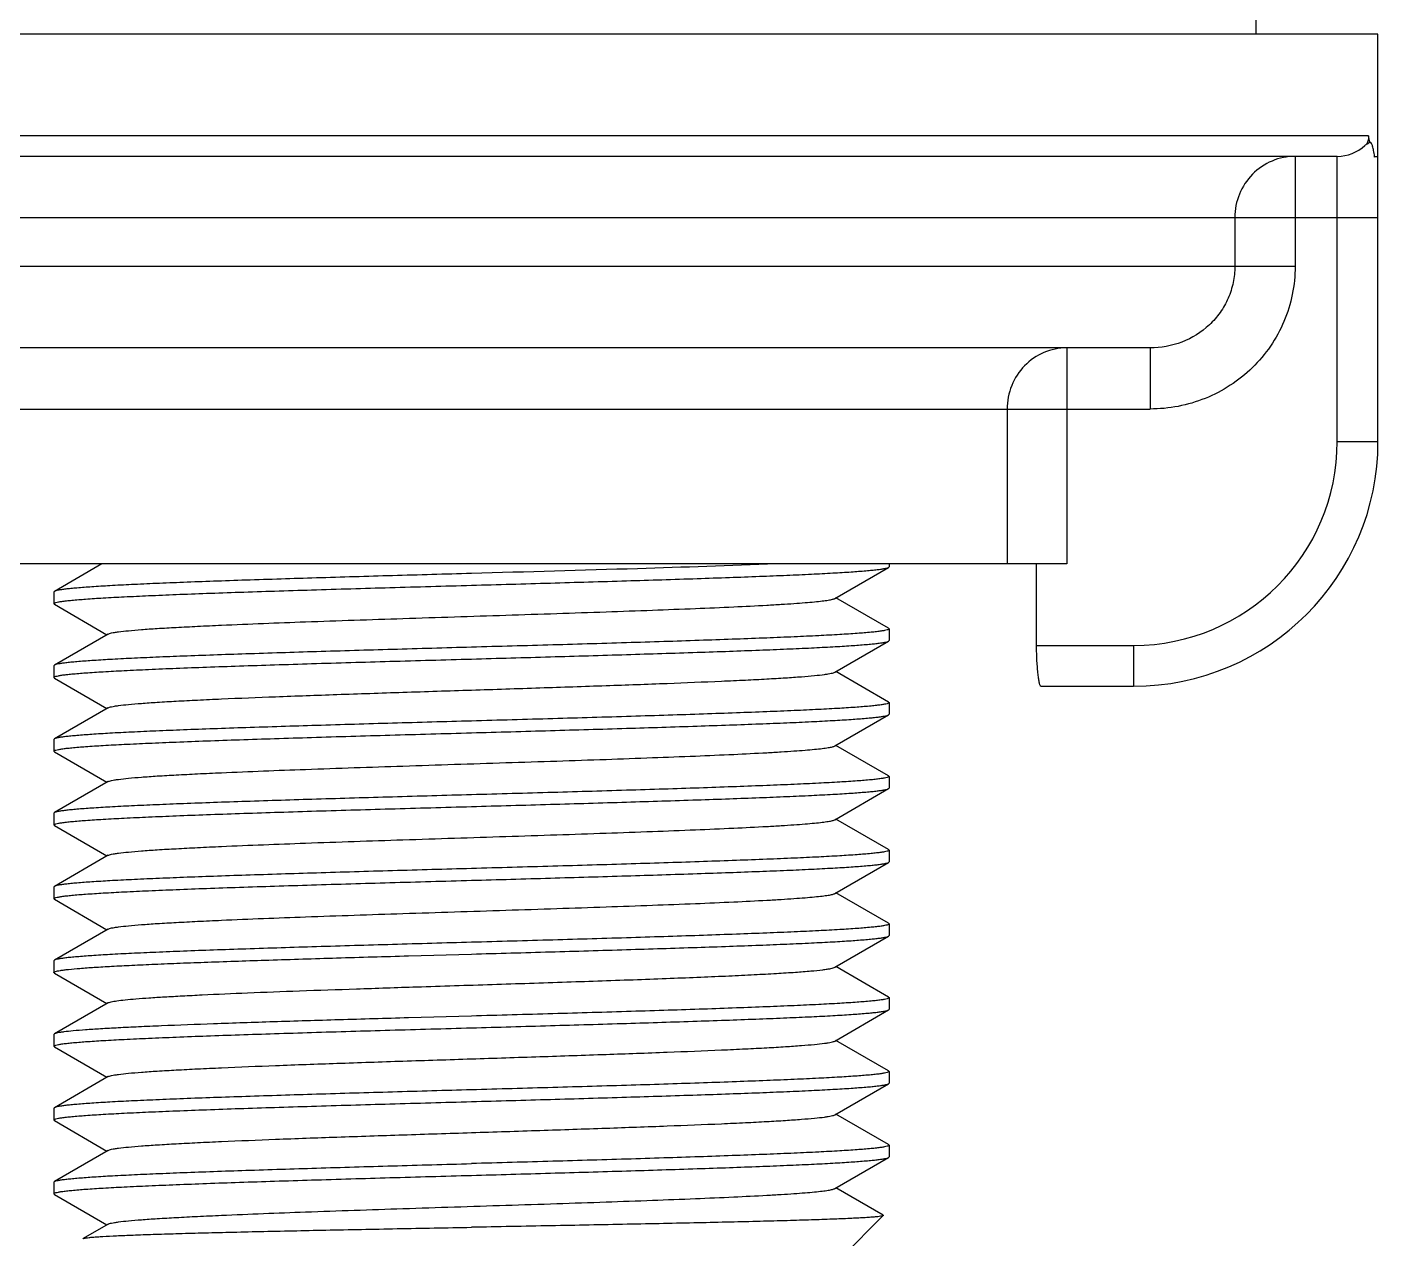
# Model space of a CAD drawing. Header units: millimetres. Extents: x 1091 to 1735, y 843 to 1297.
# Drawn here: x 1287.43 to 1320.59, y 1018.81 to 1048.55 of the extents above; entities that cross this region are included whole.
import ezdxf

# ---------------------------------------------------------------- set-up
doc = ezdxf.new("R2010")
doc.units = ezdxf.units.MM

msp = doc.modelspace()

# ---------------------------------------------------------------- linework, layer by layer
at = {"color": 7, "linetype": 'Continuous'}
for p, q in [((1317.593, 1050.375), (1317.593, 1048.375)), ((1320.593, 1048.375), (1276.093, 1048.375)), ((1320.593, 1038.375), (1320.593, 1048.375)), ((1320.593, 1045.375), (1320.593, 1048.375)), ((1319.593, 1045.375), (1277.093, 1045.375)), ((1320.511, 1045.375), (1320.593, 1045.375)), ((1320.511, 1045.352), (1320.511, 1045.375)), ((1314.999, 1040.675), (1281.686, 1040.675)), ((1312.952, 1035.375), (1283.733, 1035.375)), ((1289.271, 1035.375), (1288.105, 1034.701)), ((1307.261, 1034.527), (1308.58, 1035.29)), ((1308.58, 1035.29), (1308.593, 1035.304)), ((1308.593, 1035.375), (1308.593, 1035.304)), ((1312.213, 1033.375), (1312.213, 1035.375)), ((1288.105, 1034.701), (1288.093, 1034.687)), ((1288.093, 1034.687), (1288.093, 1034.399)), ((1308.58, 1033.796), (1307.289, 1034.543)), ((1288.105, 1034.385), (1288.093, 1034.399)), ((1288.105, 1034.385), (1289.396, 1033.638)), ((1289.424, 1033.654), (1288.105, 1032.891)), ((1308.58, 1033.796), (1308.593, 1033.782)), ((1308.593, 1033.782), (1308.593, 1033.494)), ((1307.261, 1032.717), (1308.58, 1033.48)), ((1308.58, 1033.48), (1308.593, 1033.494)), ((1288.105, 1032.891), (1288.093, 1032.877)), ((1288.093, 1032.877), (1288.093, 1032.589)), ((1288.105, 1032.575), (1288.093, 1032.589)), ((1288.105, 1032.575), (1289.396, 1031.828)), ((1308.58, 1031.986), (1307.289, 1032.733)), ((1312.314, 1032.375), (1314.593, 1032.375)), ((1308.58, 1031.986), (1308.593, 1031.972)), ((1308.593, 1031.972), (1308.593, 1031.684)), ((1289.424, 1031.844), (1288.105, 1031.081)), ((1307.261, 1030.907), (1308.58, 1031.67)), ((1308.58, 1031.67), (1308.593, 1031.684)), ((1288.105, 1031.081), (1288.093, 1031.067)), ((1288.093, 1031.067), (1288.093, 1030.779)), ((1308.58, 1030.176), (1307.289, 1030.923)), ((1288.105, 1030.765), (1288.093, 1030.779)), ((1288.105, 1030.765), (1289.396, 1030.018)), ((1289.424, 1030.034), (1288.105, 1029.271)), ((1308.58, 1030.176), (1308.593, 1030.162)), ((1308.593, 1030.162), (1308.593, 1029.874)), ((1307.261, 1029.097), (1308.58, 1029.86)), ((1308.58, 1029.86), (1308.593, 1029.874)), ((1288.105, 1029.271), (1288.093, 1029.257)), ((1288.093, 1029.257), (1288.093, 1028.969)), ((1288.105, 1028.955), (1288.093, 1028.969)), ((1288.105, 1028.955), (1289.396, 1028.208)), ((1308.58, 1028.366), (1307.289, 1029.113)), ((1308.58, 1028.366), (1308.593, 1028.352)), ((1308.593, 1028.352), (1308.593, 1028.064)), ((1289.424, 1028.224), (1288.105, 1027.461)), ((1307.261, 1027.287), (1308.58, 1028.05)), ((1308.58, 1028.05), (1308.593, 1028.064)), ((1288.105, 1027.461), (1288.093, 1027.447)), ((1288.093, 1027.447), (1288.093, 1027.159)), ((1308.58, 1026.556), (1307.289, 1027.303)), ((1288.105, 1027.145), (1288.093, 1027.159)), ((1288.105, 1027.145), (1289.396, 1026.398)), ((1289.424, 1026.414), (1288.105, 1025.651)), ((1308.58, 1026.556), (1308.593, 1026.542)), ((1308.58, 1026.24), (1308.593, 1026.254)), ((1308.593, 1026.542), (1308.593, 1026.254)), ((1307.261, 1025.477), (1308.58, 1026.24)), ((1288.105, 1025.651), (1288.093, 1025.637)), ((1288.093, 1025.637), (1288.093, 1025.349)), ((1296.798, 1025.758), (1298.343, 1025.801)), ((1288.105, 1025.335), (1288.093, 1025.349)), ((1288.105, 1025.335), (1289.396, 1024.588)), ((1308.58, 1024.746), (1307.289, 1025.493)), ((1289.424, 1024.604), (1288.105, 1023.841)), ((1308.58, 1024.746), (1308.593, 1024.732)), ((1308.593, 1024.732), (1308.593, 1024.444)), ((1298.343, 1024.28), (1296.798, 1024.236)), ((1307.261, 1023.667), (1308.58, 1024.43)), ((1308.58, 1024.43), (1308.593, 1024.444)), ((1288.105, 1023.841), (1288.093, 1023.827)), ((1288.093, 1023.827), (1288.093, 1023.539)), ((1308.58, 1022.936), (1307.289, 1023.683)), ((1288.105, 1023.525), (1288.093, 1023.539)), ((1288.105, 1023.525), (1289.396, 1022.778)), ((1308.58, 1022.936), (1308.593, 1022.922)), ((1289.424, 1022.794), (1288.105, 1022.031)), ((1307.261, 1021.857), (1308.58, 1022.62)), ((1308.58, 1022.62), (1308.593, 1022.634)), ((1308.593, 1022.922), (1308.593, 1022.634)), ((1288.105, 1022.031), (1288.093, 1022.017)), ((1288.093, 1022.017), (1288.093, 1021.729)), ((1288.105, 1021.715), (1288.093, 1021.729)), ((1288.105, 1021.715), (1289.396, 1020.968)), ((1308.58, 1021.126), (1307.289, 1021.873)), ((1289.424, 1020.984), (1288.105, 1020.221)), ((1308.58, 1021.126), (1308.593, 1021.112)), ((1308.593, 1021.112), (1308.593, 1020.824)), ((1307.261, 1020.047), (1308.58, 1020.81)), ((1308.58, 1020.81), (1308.593, 1020.824)), ((1288.093, 1020.207), (1288.105, 1020.221)), ((1288.093, 1020.207), (1288.093, 1019.919)), ((1308.448, 1019.393), (1307.289, 1020.063)), ((1288.105, 1019.905), (1288.093, 1019.919)), ((1288.105, 1019.905), (1289.396, 1019.158)), ((1308.451, 1019.384), (1307.443, 1018.375)), ((1308.448, 1019.393), (1308.451, 1019.384)), ((1289.424, 1019.174), (1288.811, 1018.82)), ((1288.808, 1018.81), (1288.811, 1018.82))]:
    msp.add_line(p, q, dxfattribs=at)
at = {"color": 9, "linetype": 'Continuous'}
for p, q in [((1320.363, 1045.875), (1276.322, 1045.875)), ((1318.559, 1045.375), (1318.559, 1042.675)), ((1319.593, 1038.375), (1319.593, 1045.375)), ((1276.093, 1043.875), (1320.593, 1043.875)), ((1317.079, 1043.875), (1317.079, 1042.676)), ((1318.559, 1042.675), (1278.126, 1042.675)), ((1312.952, 1040.675), (1312.952, 1035.375)), ((1314.999, 1040.675), (1314.999, 1039.175)), ((1281.686, 1039.175), (1314.999, 1039.175)), ((1311.491, 1039.175), (1311.491, 1035.375)), ((1319.593, 1038.375), (1320.593, 1038.375)), ((1312.213, 1033.375), (1314.593, 1033.375)), ((1314.593, 1033.375), (1314.593, 1032.375))]:
    msp.add_line(p, q, dxfattribs=at)
at = {"color": 7, "linetype": 'Continuous'}
for centre, radius, start, end in [((1316.8, 1045.019), 3.664, 11.1287, 13.5121), ((1319.593, 1046.375), 1, 270, 312.8874), ((1317.352, 1044.982), 3.181, 6.6798, 7.1433), ((1318.474, 1045.967), 2.128, 343.2173, 343.8633), ((1314.593, 1038.375), 6, 270, 0)]:
    msp.add_arc(centre, radius, start, end, dxfattribs=at)
at = {"color": 9, "linetype": 'Continuous'}
msp.add_arc((1314.593, 1038.375), 5, 270, 0, dxfattribs=at)
msp.add_open_spline([(1320.363, 1045.875), (1320.363, 1045.808), (1320.348, 1045.74), (1320.32, 1045.679)], degree=3, dxfattribs=at)
at = {"color": 7, "linetype": 'Continuous'}
for points, knots in [([(1320.273, 1045.643), (1320.278, 1045.647), (1320.292, 1045.66), (1320.308, 1045.673), (1320.32, 1045.679)], [0, 0, 0, 0, 0.314255, 1, 1, 1, 1]), ([(1320.32, 1045.679), (1320.325, 1045.681), (1320.352, 1045.694), (1320.377, 1045.711), (1320.396, 1045.726)], [0, 0, 0, 0, 0.171525, 1, 1, 1, 1]), ([(1320.508, 1045.378), (1320.502, 1045.425), (1320.49, 1045.507), (1320.466, 1045.613), (1320.439, 1045.686), (1320.411, 1045.72), (1320.396, 1045.726)], [0, 0, 0, 0, 0.377538, 0.66795, 0.871626, 1, 1, 1, 1]), ([(1317.079, 1042.676), (1317.079, 1042.542), (1317.051, 1042.273), (1316.928, 1041.888), (1316.729, 1041.537), (1316.376, 1041.133), (1315.799, 1040.772), (1315.264, 1040.675), (1314.999, 1040.675)], [0, 0, 0, 0, 0.125744, 0.251435, 0.377027, 0.50247, 0.751611, 1, 1, 1, 1]), ([(1305.824, 1035.375), (1304.689, 1035.329), (1302.195, 1035.248), (1299.702, 1035.178), (1298.343, 1035.14)], [0, 0, 0, 0, 0.455087, 1, 1, 1, 1]), ([(1298.343, 1034.851), (1298.989, 1034.869), (1300.258, 1034.905), (1302.104, 1034.959), (1303.569, 1035.005), (1304.656, 1035.042), (1305.391, 1035.069), (1306.062, 1035.096), (1306.663, 1035.123), (1307.189, 1035.15), (1307.635, 1035.177), (1307.955, 1035.201), (1308.167, 1035.22), (1308.294, 1035.233), (1308.398, 1035.247), (1308.48, 1035.26), (1308.538, 1035.273), (1308.57, 1035.283), (1308.58, 1035.29)], [0, 0, 0, 0, 0.189155, 0.371478, 0.540412, 0.617925, 0.689856, 0.755559, 0.814438, 0.865964, 0.909676, 0.945182, 0.959761, 0.972182, 0.982419, 0.990461, 0.996309, 1, 1, 1, 1]), ([(1298.343, 1035.14), (1297.696, 1035.122), (1296.427, 1035.086), (1294.581, 1035.032), (1293.117, 1034.986), (1292.029, 1034.949), (1291.294, 1034.922), (1290.623, 1034.895), (1290.022, 1034.868), (1289.496, 1034.841), (1289.05, 1034.814), (1288.73, 1034.79), (1288.518, 1034.771), (1288.391, 1034.757), (1288.287, 1034.744), (1288.205, 1034.731), (1288.147, 1034.718), (1288.116, 1034.708), (1288.105, 1034.701)], [0, 0, 0, 0, 0.189156, 0.371482, 0.540418, 0.617931, 0.68986, 0.755561, 0.814439, 0.865963, 0.909675, 0.945181, 0.959761, 0.972182, 0.982419, 0.990461, 0.996309, 1, 1, 1, 1]), ([(1288.093, 1034.399), (1288.093, 1034.405), (1288.112, 1034.418), (1288.148, 1034.429), (1288.212, 1034.444), (1288.297, 1034.457), (1288.408, 1034.471), (1288.602, 1034.491), (1288.903, 1034.515), (1289.332, 1034.543), (1289.847, 1034.57), (1290.445, 1034.598), (1291.118, 1034.626), (1291.861, 1034.654), (1292.666, 1034.682), (1293.526, 1034.71), (1294.758, 1034.749), (1296.368, 1034.796), (1297.676, 1034.832), (1298.343, 1034.851)], [0, 0, 0, 0, 0.001827, 0.005684, 0.011837, 0.020324, 0.031142, 0.044279, 0.077385, 0.119349, 0.169771, 0.228177, 0.294002, 0.366617, 0.445324, 0.529368, 0.617945, 0.805228, 1, 1, 1, 1]), ([(1289.424, 1033.654), (1289.434, 1033.66), (1289.463, 1033.67), (1289.517, 1033.683), (1289.591, 1033.696), (1289.727, 1033.716), (1289.946, 1033.739), (1290.264, 1033.766), (1290.655, 1033.793), (1291.115, 1033.819), (1291.639, 1033.846), (1292.698, 1033.895), (1294.378, 1033.96), (1296.706, 1034.038), (1298.762, 1034.104), (1300.423, 1034.158), (1301.623, 1034.198), (1302.757, 1034.239), (1303.802, 1034.279), (1304.737, 1034.319), (1305.439, 1034.354), (1305.931, 1034.382), (1306.245, 1034.403), (1306.518, 1034.423), (1306.75, 1034.443), (1306.94, 1034.463), (1307.087, 1034.483), (1307.181, 1034.5), (1307.235, 1034.515), (1307.254, 1034.523), (1307.261, 1034.527)], [0, 0, 0, 0, 0.002028, 0.005117, 0.009287, 0.014542, 0.028271, 0.046201, 0.068182, 0.09402, 0.123487, 0.156322, 0.27196, 0.405854, 0.547284, 0.617287, 0.68493, 0.748853, 0.80777, 0.860498, 0.905979, 0.925712, 0.943304, 0.958667, 0.97173, 0.982426, 0.990712, 0.996562, 0.998576, 1, 1, 1, 1]), ([(1308.593, 1033.782), (1308.593, 1033.776), (1308.573, 1033.762), (1308.537, 1033.752), (1308.474, 1033.737), (1308.388, 1033.724), (1308.278, 1033.71), (1308.083, 1033.69), (1307.782, 1033.666), (1307.354, 1033.638), (1306.838, 1033.611), (1306.241, 1033.583), (1305.567, 1033.555), (1304.824, 1033.527), (1304.019, 1033.499), (1303.159, 1033.47), (1301.927, 1033.432), (1300.317, 1033.385), (1299.009, 1033.349), (1298.343, 1033.33)], [0, 0, 0, 0, 0.001825, 0.005679, 0.01183, 0.020314, 0.03113, 0.044265, 0.077367, 0.119329, 0.16975, 0.228155, 0.293982, 0.366599, 0.445308, 0.529353, 0.617932, 0.80522, 1, 1, 1, 1]), ([(1298.343, 1033.33), (1297.696, 1033.312), (1296.427, 1033.276), (1294.581, 1033.222), (1293.117, 1033.176), (1292.029, 1033.139), (1291.294, 1033.112), (1290.623, 1033.085), (1290.022, 1033.058), (1289.496, 1033.031), (1289.05, 1033.004), (1288.73, 1032.98), (1288.518, 1032.961), (1288.391, 1032.947), (1288.287, 1032.934), (1288.205, 1032.921), (1288.147, 1032.908), (1288.116, 1032.898), (1288.105, 1032.891)], [0, 0, 0, 0, 0.189155, 0.37148, 0.540415, 0.617928, 0.689858, 0.75556, 0.814439, 0.865964, 0.909676, 0.945182, 0.959761, 0.972182, 0.982419, 0.990461, 0.996309, 1, 1, 1, 1]), ([(1298.343, 1033.041), (1298.989, 1033.059), (1300.258, 1033.095), (1302.104, 1033.149), (1303.569, 1033.195), (1304.656, 1033.232), (1305.391, 1033.259), (1306.062, 1033.286), (1306.663, 1033.313), (1307.189, 1033.34), (1307.635, 1033.367), (1307.955, 1033.391), (1308.167, 1033.41), (1308.294, 1033.423), (1308.398, 1033.437), (1308.48, 1033.45), (1308.538, 1033.463), (1308.57, 1033.473), (1308.58, 1033.48)], [0, 0, 0, 0, 0.189155, 0.37148, 0.540415, 0.617928, 0.689858, 0.75556, 0.814439, 0.865964, 0.909676, 0.945182, 0.959761, 0.972182, 0.982419, 0.990461, 0.996309, 1, 1, 1, 1]), ([(1312.314, 1032.375), (1312.311, 1032.375), (1312.304, 1032.383), (1312.298, 1032.397), (1312.291, 1032.421), (1312.279, 1032.471), (1312.264, 1032.554), (1312.248, 1032.677), (1312.234, 1032.826), (1312.222, 1032.997), (1312.215, 1033.182), (1312.213, 1033.31), (1312.213, 1033.375)], [0, 0, 0, 0, 0.008127, 0.024069, 0.048845, 0.082483, 0.175191, 0.299003, 0.449391, 0.620726, 0.806719, 1, 1, 1, 1]), ([(1288.093, 1032.589), (1288.093, 1032.595), (1288.112, 1032.608), (1288.148, 1032.619), (1288.212, 1032.633), (1288.297, 1032.647), (1288.407, 1032.661), (1288.602, 1032.681), (1288.903, 1032.705), (1289.331, 1032.733), (1289.847, 1032.76), (1290.444, 1032.788), (1291.118, 1032.816), (1291.861, 1032.844), (1292.666, 1032.872), (1293.526, 1032.9), (1294.758, 1032.939), (1296.368, 1032.986), (1297.676, 1033.022), (1298.343, 1033.041)], [0, 0, 0, 0, 0.001826, 0.005679, 0.01183, 0.020314, 0.03113, 0.044263, 0.077366, 0.119327, 0.169747, 0.228153, 0.293979, 0.366597, 0.445305, 0.529351, 0.61793, 0.805219, 1, 1, 1, 1]), ([(1289.424, 1031.844), (1289.434, 1031.85), (1289.463, 1031.86), (1289.517, 1031.873), (1289.591, 1031.886), (1289.727, 1031.906), (1289.946, 1031.929), (1290.264, 1031.956), (1290.655, 1031.983), (1291.115, 1032.009), (1291.639, 1032.036), (1292.453, 1032.074), (1293.594, 1032.12), (1295.079, 1032.173), (1296.681, 1032.227), (1298.343, 1032.28), (1300.004, 1032.334), (1301.606, 1032.388), (1303.092, 1032.441), (1304.232, 1032.487), (1305.046, 1032.524), (1305.571, 1032.551), (1306.03, 1032.578), (1306.421, 1032.605), (1306.739, 1032.632), (1306.958, 1032.655), (1307.094, 1032.674), (1307.168, 1032.688), (1307.222, 1032.701), (1307.251, 1032.711), (1307.261, 1032.717)], [0, 0, 0, 0, 0.002027, 0.005116, 0.009288, 0.014542, 0.02827, 0.0462, 0.068181, 0.094018, 0.123486, 0.156319, 0.230889, 0.315068, 0.405852, 0.499998, 0.594145, 0.684929, 0.769108, 0.843678, 0.876512, 0.90598, 0.931818, 0.9538, 0.971729, 0.985459, 0.990712, 0.994883, 0.997973, 1, 1, 1, 1]), ([(1308.593, 1031.972), (1308.593, 1031.966), (1308.573, 1031.952), (1308.537, 1031.942), (1308.473, 1031.927), (1308.388, 1031.914), (1308.277, 1031.9), (1308.083, 1031.88), (1307.782, 1031.856), (1307.353, 1031.828), (1306.838, 1031.801), (1306.241, 1031.773), (1305.567, 1031.745), (1304.824, 1031.717), (1304.019, 1031.689), (1303.159, 1031.66), (1301.927, 1031.622), (1300.317, 1031.575), (1299.009, 1031.539), (1298.343, 1031.52)], [0, 0, 0, 0, 0.001827, 0.005684, 0.011838, 0.020324, 0.031142, 0.044279, 0.077386, 0.119349, 0.169771, 0.228177, 0.294002, 0.366617, 0.445324, 0.529368, 0.617945, 0.805228, 1, 1, 1, 1]), ([(1298.343, 1031.231), (1298.989, 1031.249), (1300.258, 1031.285), (1302.104, 1031.339), (1303.569, 1031.385), (1304.656, 1031.422), (1305.391, 1031.449), (1306.062, 1031.476), (1306.663, 1031.503), (1307.189, 1031.53), (1307.635, 1031.557), (1307.955, 1031.581), (1308.167, 1031.6), (1308.294, 1031.613), (1308.398, 1031.627), (1308.48, 1031.64), (1308.538, 1031.653), (1308.57, 1031.663), (1308.58, 1031.67)], [0, 0, 0, 0, 0.189156, 0.371482, 0.540418, 0.617932, 0.689861, 0.755561, 0.814439, 0.865963, 0.909675, 0.945181, 0.959761, 0.972182, 0.982419, 0.990461, 0.996309, 1, 1, 1, 1]), ([(1288.093, 1030.779), (1288.093, 1030.785), (1288.112, 1030.798), (1288.148, 1030.809), (1288.211, 1030.823), (1288.297, 1030.837), (1288.407, 1030.851), (1288.602, 1030.871), (1288.903, 1030.895), (1289.331, 1030.923), (1289.847, 1030.95), (1290.444, 1030.978), (1291.118, 1031.006), (1291.861, 1031.034), (1292.666, 1031.062), (1293.526, 1031.09), (1294.758, 1031.129), (1296.368, 1031.176), (1297.676, 1031.212), (1298.343, 1031.231)], [0, 0, 0, 0, 0.001824, 0.005678, 0.011828, 0.020311, 0.031126, 0.044261, 0.077362, 0.119323, 0.169744, 0.22815, 0.293977, 0.366596, 0.445306, 0.529352, 0.617931, 0.805218, 1, 1, 1, 1]), ([(1298.343, 1031.52), (1297.696, 1031.502), (1296.427, 1031.466), (1294.581, 1031.412), (1293.117, 1031.366), (1292.029, 1031.329), (1291.294, 1031.302), (1290.623, 1031.275), (1290.022, 1031.248), (1289.496, 1031.221), (1289.05, 1031.194), (1288.73, 1031.17), (1288.518, 1031.151), (1288.391, 1031.137), (1288.287, 1031.124), (1288.205, 1031.111), (1288.147, 1031.098), (1288.116, 1031.088), (1288.105, 1031.081)], [0, 0, 0, 0, 0.189155, 0.371479, 0.540413, 0.617926, 0.689858, 0.75556, 0.81444, 0.865965, 0.909677, 0.945183, 0.959762, 0.972182, 0.982418, 0.990461, 0.996309, 1, 1, 1, 1]), ([(1289.424, 1030.034), (1289.434, 1030.04), (1289.463, 1030.05), (1289.517, 1030.063), (1289.591, 1030.076), (1289.727, 1030.096), (1289.946, 1030.119), (1290.264, 1030.146), (1290.655, 1030.173), (1291.115, 1030.199), (1291.639, 1030.226), (1292.698, 1030.275), (1294.378, 1030.34), (1296.706, 1030.418), (1298.762, 1030.484), (1300.423, 1030.538), (1301.623, 1030.578), (1302.757, 1030.619), (1303.802, 1030.659), (1304.737, 1030.699), (1305.439, 1030.734), (1305.931, 1030.762), (1306.245, 1030.783), (1306.518, 1030.803), (1306.75, 1030.823), (1306.94, 1030.843), (1307.087, 1030.863), (1307.181, 1030.88), (1307.235, 1030.895), (1307.254, 1030.903), (1307.261, 1030.907)], [0, 0, 0, 0, 0.002028, 0.005116, 0.009287, 0.014542, 0.02827, 0.046201, 0.068181, 0.09402, 0.123487, 0.156321, 0.27196, 0.405853, 0.547284, 0.617286, 0.684929, 0.748852, 0.80777, 0.860498, 0.905979, 0.925712, 0.943303, 0.958667, 0.971729, 0.982426, 0.990712, 0.99656, 0.998575, 1, 1, 1, 1]), ([(1308.593, 1030.162), (1308.593, 1030.156), (1308.573, 1030.142), (1308.537, 1030.132), (1308.473, 1030.117), (1308.388, 1030.104), (1308.277, 1030.09), (1308.083, 1030.07), (1307.782, 1030.046), (1307.353, 1030.018), (1306.838, 1029.991), (1306.241, 1029.963), (1305.567, 1029.935), (1304.824, 1029.907), (1304.019, 1029.879), (1303.159, 1029.85), (1301.927, 1029.812), (1300.317, 1029.765), (1299.009, 1029.729), (1298.343, 1029.71)], [0, 0, 0, 0, 0.001827, 0.005684, 0.011838, 0.020324, 0.031143, 0.04428, 0.077386, 0.11935, 0.169772, 0.228176, 0.294001, 0.366614, 0.445321, 0.529366, 0.617943, 0.805227, 1, 1, 1, 1]), ([(1298.343, 1029.71), (1297.696, 1029.692), (1296.427, 1029.656), (1294.581, 1029.602), (1293.117, 1029.556), (1292.029, 1029.519), (1291.294, 1029.492), (1290.623, 1029.465), (1290.022, 1029.438), (1289.496, 1029.411), (1289.05, 1029.384), (1288.73, 1029.36), (1288.518, 1029.341), (1288.391, 1029.327), (1288.287, 1029.314), (1288.205, 1029.301), (1288.147, 1029.288), (1288.116, 1029.278), (1288.105, 1029.271)], [0, 0, 0, 0, 0.189155, 0.371476, 0.540408, 0.617922, 0.689854, 0.755558, 0.814437, 0.865964, 0.909676, 0.945182, 0.959762, 0.972182, 0.982419, 0.990461, 0.996309, 1, 1, 1, 1]), ([(1298.343, 1029.421), (1298.989, 1029.439), (1300.258, 1029.475), (1302.104, 1029.529), (1303.569, 1029.575), (1304.656, 1029.612), (1305.391, 1029.639), (1306.062, 1029.666), (1306.663, 1029.693), (1307.189, 1029.72), (1307.635, 1029.747), (1307.955, 1029.771), (1308.167, 1029.79), (1308.294, 1029.803), (1308.398, 1029.817), (1308.48, 1029.83), (1308.538, 1029.843), (1308.57, 1029.853), (1308.58, 1029.86)], [0, 0, 0, 0, 0.189157, 0.371483, 0.540419, 0.617933, 0.689863, 0.755563, 0.81444, 0.865963, 0.909675, 0.945181, 0.959761, 0.972182, 0.982418, 0.990461, 0.996309, 1, 1, 1, 1]), ([(1288.093, 1028.969), (1288.093, 1028.975), (1288.112, 1028.988), (1288.148, 1028.999), (1288.212, 1029.013), (1288.297, 1029.027), (1288.408, 1029.041), (1288.602, 1029.061), (1288.903, 1029.085), (1289.332, 1029.113), (1289.847, 1029.14), (1290.445, 1029.168), (1291.118, 1029.196), (1291.861, 1029.224), (1292.666, 1029.252), (1293.526, 1029.28), (1294.758, 1029.319), (1296.368, 1029.366), (1297.676, 1029.402), (1298.343, 1029.421)], [0, 0, 0, 0, 0.001826, 0.005683, 0.011835, 0.020321, 0.031138, 0.044275, 0.07738, 0.119344, 0.169766, 0.228174, 0.294001, 0.366618, 0.445327, 0.529372, 0.617948, 0.805227, 1, 1, 1, 1]), ([(1289.424, 1028.224), (1289.434, 1028.23), (1289.463, 1028.24), (1289.517, 1028.253), (1289.591, 1028.266), (1289.727, 1028.286), (1289.946, 1028.309), (1290.264, 1028.336), (1290.655, 1028.363), (1291.115, 1028.389), (1291.639, 1028.416), (1292.698, 1028.465), (1294.378, 1028.53), (1296.706, 1028.608), (1298.762, 1028.674), (1300.423, 1028.728), (1301.623, 1028.768), (1302.757, 1028.809), (1303.802, 1028.849), (1304.737, 1028.889), (1305.439, 1028.924), (1305.931, 1028.952), (1306.245, 1028.973), (1306.518, 1028.993), (1306.75, 1029.013), (1306.94, 1029.033), (1307.087, 1029.053), (1307.181, 1029.07), (1307.235, 1029.085), (1307.254, 1029.093), (1307.261, 1029.097)], [0, 0, 0, 0, 0.002028, 0.005117, 0.009288, 0.014541, 0.028271, 0.046201, 0.068182, 0.09402, 0.123487, 0.156321, 0.27196, 0.405854, 0.547284, 0.617287, 0.68493, 0.748852, 0.80777, 0.860498, 0.90598, 0.925711, 0.943304, 0.958667, 0.971729, 0.982427, 0.990712, 0.996562, 0.998576, 1, 1, 1, 1]), ([(1308.593, 1028.352), (1308.593, 1028.346), (1308.573, 1028.332), (1308.537, 1028.322), (1308.473, 1028.307), (1308.388, 1028.294), (1308.277, 1028.28), (1308.083, 1028.26), (1307.782, 1028.236), (1307.353, 1028.208), (1306.838, 1028.181), (1306.241, 1028.153), (1305.567, 1028.125), (1304.824, 1028.097), (1304.019, 1028.069), (1303.159, 1028.04), (1301.927, 1028.002), (1300.317, 1027.955), (1299.009, 1027.919), (1298.343, 1027.9)], [0, 0, 0, 0, 0.001827, 0.005684, 0.011838, 0.020324, 0.031143, 0.04428, 0.077387, 0.11935, 0.169771, 0.228175, 0.293999, 0.366613, 0.44532, 0.529365, 0.617942, 0.805226, 1, 1, 1, 1]), ([(1298.343, 1027.611), (1298.989, 1027.629), (1300.258, 1027.665), (1302.104, 1027.719), (1303.569, 1027.765), (1304.656, 1027.802), (1305.391, 1027.829), (1306.062, 1027.856), (1306.663, 1027.883), (1307.189, 1027.91), (1307.635, 1027.937), (1307.955, 1027.961), (1308.167, 1027.98), (1308.294, 1027.993), (1308.398, 1028.007), (1308.48, 1028.02), (1308.538, 1028.033), (1308.57, 1028.043), (1308.58, 1028.05)], [0, 0, 0, 0, 0.189157, 0.371483, 0.540419, 0.617933, 0.689863, 0.755564, 0.814441, 0.865964, 0.909675, 0.945181, 0.959761, 0.972182, 0.982418, 0.990461, 0.996309, 1, 1, 1, 1]), ([(1288.093, 1027.159), (1288.093, 1027.165), (1288.112, 1027.178), (1288.149, 1027.189), (1288.212, 1027.204), (1288.297, 1027.217), (1288.408, 1027.231), (1288.602, 1027.251), (1288.903, 1027.275), (1289.332, 1027.303), (1289.847, 1027.33), (1290.445, 1027.358), (1291.118, 1027.386), (1291.861, 1027.414), (1292.666, 1027.442), (1293.526, 1027.47), (1294.758, 1027.509), (1296.369, 1027.556), (1297.676, 1027.592), (1298.343, 1027.611)], [0, 0, 0, 0, 0.001829, 0.005688, 0.011844, 0.020332, 0.031152, 0.044291, 0.0774, 0.119366, 0.16979, 0.228198, 0.294025, 0.366642, 0.445349, 0.529392, 0.617966, 0.805236, 1, 1, 1, 1]), ([(1298.343, 1027.9), (1297.696, 1027.882), (1296.427, 1027.846), (1294.581, 1027.792), (1293.117, 1027.746), (1292.029, 1027.709), (1291.294, 1027.682), (1290.623, 1027.655), (1290.022, 1027.628), (1289.496, 1027.601), (1289.05, 1027.574), (1288.73, 1027.55), (1288.518, 1027.531), (1288.391, 1027.517), (1288.287, 1027.504), (1288.205, 1027.491), (1288.147, 1027.478), (1288.116, 1027.468), (1288.105, 1027.461)], [0, 0, 0, 0, 0.189154, 0.371474, 0.540406, 0.617921, 0.689853, 0.755557, 0.814437, 0.865964, 0.909676, 0.945182, 0.959762, 0.972183, 0.982419, 0.990461, 0.996309, 1, 1, 1, 1]), ([(1289.424, 1026.414), (1289.434, 1026.42), (1289.463, 1026.43), (1289.517, 1026.443), (1289.591, 1026.456), (1289.727, 1026.476), (1289.946, 1026.499), (1290.264, 1026.526), (1290.655, 1026.553), (1291.115, 1026.579), (1291.639, 1026.606), (1292.698, 1026.655), (1294.378, 1026.72), (1296.706, 1026.798), (1298.762, 1026.864), (1300.423, 1026.918), (1301.623, 1026.958), (1302.757, 1026.999), (1303.802, 1027.039), (1304.737, 1027.079), (1305.439, 1027.114), (1305.931, 1027.142), (1306.245, 1027.163), (1306.518, 1027.183), (1306.75, 1027.203), (1306.94, 1027.223), (1307.087, 1027.243), (1307.181, 1027.26), (1307.235, 1027.275), (1307.254, 1027.283), (1307.261, 1027.287)], [0, 0, 0, 0, 0.002027, 0.005115, 0.009287, 0.014541, 0.028269, 0.0462, 0.068181, 0.094019, 0.123487, 0.15632, 0.271959, 0.405852, 0.547284, 0.617286, 0.684928, 0.748851, 0.807769, 0.860498, 0.905979, 0.925711, 0.943302, 0.958667, 0.971728, 0.982426, 0.990712, 0.99656, 0.998575, 1, 1, 1, 1]), ([(1308.593, 1026.542), (1308.593, 1026.536), (1308.573, 1026.522), (1308.537, 1026.512), (1308.473, 1026.497), (1308.388, 1026.484), (1308.277, 1026.47), (1308.083, 1026.45), (1307.782, 1026.426), (1307.353, 1026.398), (1306.838, 1026.371), (1306.241, 1026.343), (1305.567, 1026.315), (1304.824, 1026.287), (1304.019, 1026.259), (1303.159, 1026.23), (1301.927, 1026.192), (1300.317, 1026.145), (1299.009, 1026.109), (1298.343, 1026.09)], [0, 0, 0, 0, 0.001827, 0.005684, 0.011838, 0.020324, 0.031143, 0.04428, 0.077387, 0.11935, 0.16977, 0.228174, 0.293998, 0.366613, 0.44532, 0.529364, 0.617942, 0.805226, 1, 1, 1, 1]), ([(1298.343, 1026.09), (1297.696, 1026.072), (1296.427, 1026.036), (1294.581, 1025.982), (1293.117, 1025.936), (1292.029, 1025.899), (1291.294, 1025.872), (1290.623, 1025.845), (1290.022, 1025.818), (1289.496, 1025.791), (1289.05, 1025.764), (1288.73, 1025.74), (1288.518, 1025.721), (1288.391, 1025.707), (1288.287, 1025.694), (1288.205, 1025.681), (1288.147, 1025.668), (1288.116, 1025.658), (1288.105, 1025.651)], [0, 0, 0, 0, 0.189154, 0.371472, 0.540407, 0.617922, 0.689854, 0.755558, 0.814438, 0.865964, 0.909677, 0.945183, 0.959762, 0.972183, 0.98242, 0.990461, 0.996309, 1, 1, 1, 1]), ([(1298.343, 1025.801), (1298.989, 1025.819), (1300.258, 1025.855), (1302.104, 1025.909), (1303.569, 1025.955), (1304.656, 1025.992), (1305.391, 1026.019), (1306.062, 1026.046), (1306.663, 1026.073), (1307.189, 1026.1), (1307.635, 1026.127), (1307.955, 1026.151), (1308.167, 1026.17), (1308.294, 1026.183), (1308.398, 1026.197), (1308.48, 1026.21), (1308.538, 1026.223), (1308.57, 1026.233), (1308.58, 1026.24)], [0, 0, 0, 0, 0.189156, 0.371482, 0.540418, 0.617932, 0.689862, 0.755564, 0.814441, 0.865965, 0.909676, 0.945181, 0.959761, 0.972182, 0.982419, 0.990461, 0.996309, 1, 1, 1, 1]), ([(1288.093, 1025.349), (1288.093, 1025.354), (1288.108, 1025.366), (1288.138, 1025.376), (1288.19, 1025.389), (1288.26, 1025.401), (1288.35, 1025.414), (1288.509, 1025.432), (1288.756, 1025.454), (1289.109, 1025.479), (1289.534, 1025.504), (1290.029, 1025.529), (1290.588, 1025.554), (1291.209, 1025.58), (1292.144, 1025.615), (1293.425, 1025.658), (1295.068, 1025.708), (1296.21, 1025.741), (1296.798, 1025.758)], [0, 0, 0, 0, 0.001868, 0.005631, 0.011585, 0.019779, 0.030216, 0.042889, 0.074862, 0.115466, 0.164401, 0.221282, 0.28567, 0.357057, 0.434885, 0.607377, 0.797735, 1, 1, 1, 1]), ([(1296.997, 1024.997), (1297.615, 1025.017), (1298.844, 1025.057), (1300.651, 1025.115), (1302.107, 1025.165), (1303.203, 1025.206), (1303.952, 1025.236), (1304.64, 1025.265), (1305.26, 1025.295), (1305.804, 1025.325), (1306.268, 1025.354), (1306.646, 1025.383), (1306.906, 1025.409), (1307.067, 1025.43), (1307.154, 1025.445), (1307.216, 1025.459), (1307.249, 1025.47), (1307.261, 1025.477)], [0, 0, 0, 0, 0.180527, 0.358898, 0.527441, 0.605721, 0.678864, 0.746079, 0.806642, 0.859896, 0.905274, 0.942289, 0.970557, 0.981323, 0.989814, 0.996025, 1, 1, 1, 1]), ([(1289.424, 1024.604), (1289.433, 1024.609), (1289.458, 1024.618), (1289.529, 1024.637), (1289.658, 1024.657), (1289.86, 1024.681), (1290.124, 1024.705), (1290.447, 1024.729), (1290.827, 1024.753), (1291.262, 1024.777), (1291.941, 1024.811), (1292.9, 1024.853), (1294.162, 1024.901), (1295.545, 1024.949), (1296.504, 1024.981), (1296.997, 1024.997)], [0, 0, 0, 0, 0.004191, 0.010397, 0.028996, 0.05584, 0.090769, 0.133558, 0.183896, 0.241435, 0.30575, 0.452828, 0.62088, 0.805049, 1, 1, 1, 1]), ([(1308.593, 1024.732), (1308.593, 1024.726), (1308.573, 1024.712), (1308.537, 1024.702), (1308.473, 1024.687), (1308.388, 1024.674), (1308.277, 1024.66), (1308.083, 1024.64), (1307.782, 1024.616), (1307.353, 1024.588), (1306.838, 1024.561), (1306.241, 1024.533), (1305.567, 1024.505), (1304.824, 1024.477), (1304.019, 1024.449), (1303.159, 1024.42), (1301.927, 1024.382), (1300.317, 1024.335), (1299.009, 1024.299), (1298.343, 1024.28)], [0, 0, 0, 0, 0.001827, 0.005684, 0.011838, 0.020324, 0.031143, 0.04428, 0.077386, 0.119349, 0.169769, 0.228174, 0.293999, 0.366614, 0.445321, 0.529365, 0.617943, 0.805227, 1, 1, 1, 1]), ([(1298.343, 1023.991), (1298.989, 1024.009), (1300.258, 1024.045), (1302.104, 1024.099), (1303.569, 1024.145), (1304.656, 1024.182), (1305.391, 1024.209), (1306.062, 1024.236), (1306.663, 1024.263), (1307.189, 1024.29), (1307.635, 1024.317), (1307.955, 1024.341), (1308.167, 1024.36), (1308.294, 1024.373), (1308.398, 1024.387), (1308.48, 1024.4), (1308.538, 1024.413), (1308.57, 1024.423), (1308.58, 1024.43)], [0, 0, 0, 0, 0.189155, 0.37148, 0.540416, 0.617929, 0.68986, 0.755562, 0.81444, 0.865965, 0.909676, 0.945182, 0.959761, 0.972182, 0.982419, 0.990461, 0.996309, 1, 1, 1, 1]), ([(1288.093, 1023.539), (1288.093, 1023.545), (1288.112, 1023.558), (1288.148, 1023.569), (1288.212, 1023.584), (1288.297, 1023.597), (1288.408, 1023.611), (1288.602, 1023.631), (1288.903, 1023.655), (1289.332, 1023.683), (1289.847, 1023.71), (1290.445, 1023.738), (1291.118, 1023.766), (1291.861, 1023.794), (1292.666, 1023.822), (1293.526, 1023.85), (1294.758, 1023.889), (1296.368, 1023.936), (1297.676, 1023.972), (1298.343, 1023.991)], [0, 0, 0, 0, 0.001828, 0.005685, 0.011839, 0.020326, 0.031145, 0.044283, 0.07739, 0.119354, 0.169777, 0.228184, 0.29401, 0.366626, 0.445333, 0.529377, 0.617953, 0.805232, 1, 1, 1, 1]), ([(1296.798, 1024.236), (1296.23, 1024.22), (1295.124, 1024.188), (1293.53, 1024.14), (1292.077, 1024.091), (1290.973, 1024.05), (1290.193, 1024.015), (1289.694, 1023.991), (1289.259, 1023.967), (1288.891, 1023.943), (1288.591, 1023.918), (1288.386, 1023.897), (1288.259, 1023.88), (1288.191, 1023.868), (1288.141, 1023.856), (1288.114, 1023.847), (1288.105, 1023.841)], [0, 0, 0, 0, 0.195924, 0.380918, 0.549573, 0.696956, 0.761297, 0.818764, 0.868933, 0.911446, 0.945994, 0.972345, 0.982392, 0.990341, 0.996198, 1, 1, 1, 1]), ([(1289.424, 1022.794), (1289.434, 1022.8), (1289.463, 1022.81), (1289.517, 1022.823), (1289.591, 1022.836), (1289.727, 1022.856), (1289.946, 1022.879), (1290.264, 1022.906), (1290.655, 1022.933), (1291.115, 1022.959), (1291.639, 1022.986), (1292.453, 1023.024), (1293.594, 1023.07), (1295.079, 1023.123), (1296.681, 1023.177), (1298.343, 1023.23), (1300.004, 1023.284), (1301.606, 1023.338), (1303.092, 1023.391), (1304.232, 1023.437), (1305.046, 1023.474), (1305.571, 1023.501), (1306.03, 1023.528), (1306.421, 1023.555), (1306.739, 1023.582), (1306.958, 1023.605), (1307.094, 1023.624), (1307.168, 1023.638), (1307.222, 1023.651), (1307.251, 1023.661), (1307.261, 1023.667)], [0, 0, 0, 0, 0.002027, 0.005115, 0.009287, 0.014542, 0.028269, 0.046201, 0.068181, 0.094019, 0.123487, 0.156321, 0.23089, 0.315069, 0.405853, 0.5, 0.594146, 0.684929, 0.769108, 0.843678, 0.876512, 0.90598, 0.931818, 0.953799, 0.971729, 0.985459, 0.990712, 0.994883, 0.997972, 1, 1, 1, 1]), ([(1308.593, 1022.922), (1308.593, 1022.916), (1308.573, 1022.902), (1308.537, 1022.892), (1308.473, 1022.877), (1308.388, 1022.864), (1308.277, 1022.85), (1308.083, 1022.83), (1307.782, 1022.806), (1307.353, 1022.778), (1306.838, 1022.751), (1306.241, 1022.723), (1305.567, 1022.695), (1304.824, 1022.667), (1304.019, 1022.639), (1303.159, 1022.61), (1301.927, 1022.572), (1300.317, 1022.525), (1299.009, 1022.489), (1298.343, 1022.47)], [0, 0, 0, 0, 0.001827, 0.005684, 0.011838, 0.020324, 0.031142, 0.044279, 0.077385, 0.119348, 0.16977, 0.228175, 0.294001, 0.366616, 0.445324, 0.529368, 0.617945, 0.805228, 1, 1, 1, 1]), ([(1298.343, 1022.181), (1298.989, 1022.199), (1300.258, 1022.235), (1302.104, 1022.289), (1303.568, 1022.335), (1304.656, 1022.372), (1305.391, 1022.399), (1306.062, 1022.426), (1306.663, 1022.453), (1307.189, 1022.48), (1307.635, 1022.507), (1307.955, 1022.531), (1308.167, 1022.55), (1308.294, 1022.563), (1308.398, 1022.577), (1308.48, 1022.59), (1308.538, 1022.603), (1308.57, 1022.613), (1308.58, 1022.62)], [0, 0, 0, 0, 0.189153, 0.371476, 0.540411, 0.617925, 0.689856, 0.755559, 0.814439, 0.865964, 0.909677, 0.945182, 0.959762, 0.972182, 0.982419, 0.990461, 0.996309, 1, 1, 1, 1]), ([(1298.343, 1022.47), (1297.696, 1022.452), (1296.427, 1022.416), (1294.581, 1022.362), (1293.117, 1022.316), (1292.029, 1022.279), (1291.294, 1022.252), (1290.623, 1022.225), (1290.022, 1022.198), (1289.496, 1022.171), (1289.05, 1022.144), (1288.73, 1022.12), (1288.518, 1022.101), (1288.391, 1022.087), (1288.287, 1022.074), (1288.205, 1022.061), (1288.147, 1022.048), (1288.116, 1022.038), (1288.105, 1022.031)], [0, 0, 0, 0, 0.189153, 0.371476, 0.540412, 0.617925, 0.689857, 0.755559, 0.814439, 0.865964, 0.909676, 0.945182, 0.959762, 0.972182, 0.982419, 0.990461, 0.996309, 1, 1, 1, 1]), ([(1288.093, 1021.729), (1288.093, 1021.735), (1288.112, 1021.748), (1288.148, 1021.759), (1288.212, 1021.774), (1288.297, 1021.787), (1288.408, 1021.801), (1288.602, 1021.821), (1288.903, 1021.845), (1289.332, 1021.873), (1289.847, 1021.9), (1290.445, 1021.928), (1291.118, 1021.956), (1291.861, 1021.984), (1292.666, 1022.012), (1293.526, 1022.04), (1294.758, 1022.079), (1296.368, 1022.126), (1297.676, 1022.162), (1298.343, 1022.181)], [0, 0, 0, 0, 0.001827, 0.005684, 0.011837, 0.020324, 0.031142, 0.044279, 0.077385, 0.119348, 0.169769, 0.228175, 0.294, 0.366616, 0.445323, 0.529367, 0.617944, 0.805227, 1, 1, 1, 1]), ([(1289.424, 1020.984), (1289.434, 1020.99), (1289.463, 1021), (1289.517, 1021.013), (1289.591, 1021.026), (1289.727, 1021.046), (1289.946, 1021.069), (1290.264, 1021.096), (1290.655, 1021.123), (1291.115, 1021.149), (1291.639, 1021.176), (1292.453, 1021.214), (1293.594, 1021.26), (1295.079, 1021.313), (1296.681, 1021.367), (1298.343, 1021.42), (1300.004, 1021.474), (1301.606, 1021.528), (1303.092, 1021.581), (1304.232, 1021.627), (1305.046, 1021.664), (1305.571, 1021.691), (1306.03, 1021.718), (1306.421, 1021.745), (1306.739, 1021.772), (1306.958, 1021.795), (1307.094, 1021.814), (1307.168, 1021.828), (1307.222, 1021.841), (1307.251, 1021.851), (1307.261, 1021.857)], [0, 0, 0, 0, 0.002027, 0.005117, 0.009288, 0.014541, 0.028271, 0.0462, 0.068182, 0.094019, 0.123488, 0.156321, 0.230891, 0.31507, 0.405854, 0.5, 0.594147, 0.684931, 0.76911, 0.84368, 0.876513, 0.905981, 0.931819, 0.9538, 0.971731, 0.985459, 0.990713, 0.994885, 0.997973, 1, 1, 1, 1]), ([(1308.593, 1021.112), (1308.593, 1021.106), (1308.573, 1021.092), (1308.537, 1021.082), (1308.473, 1021.067), (1308.388, 1021.054), (1308.277, 1021.04), (1308.083, 1021.02), (1307.782, 1020.996), (1307.353, 1020.968), (1306.838, 1020.941), (1306.24, 1020.913), (1305.567, 1020.885), (1304.824, 1020.857), (1304.019, 1020.829), (1303.159, 1020.8), (1301.927, 1020.762), (1300.317, 1020.715), (1299.009, 1020.679), (1298.343, 1020.66)], [0, 0, 0, 0, 0.001828, 0.005686, 0.011841, 0.020328, 0.031148, 0.044286, 0.077394, 0.119359, 0.169782, 0.228189, 0.294015, 0.366631, 0.445338, 0.529381, 0.617956, 0.805234, 1, 1, 1, 1]), ([(1288.105, 1020.221), (1288.116, 1020.228), (1288.147, 1020.238), (1288.205, 1020.251), (1288.287, 1020.264), (1288.391, 1020.277), (1288.518, 1020.291), (1288.73, 1020.31), (1289.05, 1020.334), (1289.496, 1020.361), (1290.022, 1020.388), (1290.623, 1020.415), (1291.294, 1020.442), (1292.029, 1020.469), (1293.117, 1020.506), (1294.581, 1020.552), (1296.427, 1020.606), (1297.696, 1020.642), (1298.343, 1020.66)], [0, 0, 0, 0, 0.00369, 0.009538, 0.017581, 0.027818, 0.040238, 0.054818, 0.090324, 0.134037, 0.185561, 0.244439, 0.310141, 0.382072, 0.459588, 0.628523, 0.810844, 1, 1, 1, 1]), ([(1298.343, 1020.371), (1298.989, 1020.389), (1300.258, 1020.425), (1302.104, 1020.479), (1303.568, 1020.525), (1304.656, 1020.562), (1305.391, 1020.589), (1306.062, 1020.616), (1306.663, 1020.643), (1307.189, 1020.67), (1307.635, 1020.697), (1307.955, 1020.721), (1308.167, 1020.74), (1308.294, 1020.753), (1308.398, 1020.767), (1308.48, 1020.78), (1308.538, 1020.793), (1308.57, 1020.803), (1308.58, 1020.81)], [0, 0, 0, 0, 0.189153, 0.371473, 0.540409, 0.617923, 0.689855, 0.755559, 0.814439, 0.865965, 0.909677, 0.945183, 0.959762, 0.972183, 0.98242, 0.990461, 0.99631, 1, 1, 1, 1]), ([(1288.093, 1019.919), (1288.093, 1019.925), (1288.112, 1019.938), (1288.148, 1019.949), (1288.212, 1019.963), (1288.297, 1019.977), (1288.408, 1019.991), (1288.602, 1020.011), (1288.903, 1020.035), (1289.332, 1020.063), (1289.847, 1020.09), (1290.445, 1020.118), (1291.118, 1020.146), (1291.861, 1020.174), (1292.666, 1020.202), (1293.526, 1020.23), (1294.758, 1020.269), (1296.368, 1020.316), (1297.676, 1020.352), (1298.343, 1020.371)], [0, 0, 0, 0, 0.001827, 0.005683, 0.011836, 0.020323, 0.031142, 0.044278, 0.077385, 0.119346, 0.169767, 0.228171, 0.293996, 0.366612, 0.445319, 0.529363, 0.617941, 0.805226, 1, 1, 1, 1]), ([(1289.424, 1019.174), (1289.434, 1019.18), (1289.463, 1019.19), (1289.517, 1019.203), (1289.591, 1019.216), (1289.727, 1019.236), (1289.946, 1019.259), (1290.264, 1019.286), (1290.655, 1019.313), (1291.115, 1019.339), (1291.639, 1019.366), (1292.698, 1019.415), (1294.378, 1019.48), (1296.706, 1019.558), (1298.762, 1019.624), (1300.423, 1019.678), (1301.623, 1019.718), (1302.757, 1019.759), (1303.802, 1019.799), (1304.737, 1019.839), (1305.439, 1019.874), (1305.931, 1019.902), (1306.245, 1019.923), (1306.518, 1019.943), (1306.75, 1019.963), (1306.94, 1019.983), (1307.087, 1020.003), (1307.181, 1020.02), (1307.235, 1020.035), (1307.254, 1020.043), (1307.261, 1020.047)], [0, 0, 0, 0, 0.002028, 0.005117, 0.009287, 0.014542, 0.02827, 0.046201, 0.068181, 0.09402, 0.123487, 0.156322, 0.27196, 0.405853, 0.547284, 0.617286, 0.684929, 0.748852, 0.80777, 0.860498, 0.905979, 0.925712, 0.943303, 0.958667, 0.971729, 0.982426, 0.990712, 0.99656, 0.998575, 1, 1, 1, 1]), ([(1308.451, 1019.384), (1308.449, 1019.382), (1308.442, 1019.379), (1308.421, 1019.372), (1308.378, 1019.365), (1308.311, 1019.356), (1308.219, 1019.348), (1308.105, 1019.339), (1307.967, 1019.33), (1307.807, 1019.321), (1307.55, 1019.309), (1307.174, 1019.294), (1306.662, 1019.276), (1306.071, 1019.258), (1305.407, 1019.241), (1304.676, 1019.223), (1303.886, 1019.205), (1303.043, 1019.187), (1301.838, 1019.163), (1300.267, 1019.133), (1298.992, 1019.109), (1298.343, 1019.097)], [0, 0, 0, 0, 0.000851, 0.002237, 0.006706, 0.013472, 0.022541, 0.033898, 0.047519, 0.063379, 0.081442, 0.124008, 0.174836, 0.233453, 0.299312, 0.371795, 0.45021, 0.533812, 0.621799, 0.807465, 1, 1, 1, 1]), ([(1288.811, 1018.82), (1288.819, 1018.824), (1288.845, 1018.83), (1288.893, 1018.839), (1288.963, 1018.847), (1289.055, 1018.856), (1289.168, 1018.864), (1289.362, 1018.877), (1289.654, 1018.892), (1290.065, 1018.909), (1290.551, 1018.926), (1291.11, 1018.943), (1291.735, 1018.96), (1292.42, 1018.977), (1293.437, 1019.001), (1294.809, 1019.03), (1296.542, 1019.064), (1297.734, 1019.086), (1298.343, 1019.097)], [0, 0, 0, 0, 0.002902, 0.00805, 0.015467, 0.025147, 0.037074, 0.051219, 0.086024, 0.129241, 0.180461, 0.239208, 0.304939, 0.377049, 0.454881, 0.624845, 0.808719, 1, 1, 1, 1])]:
    msp.add_open_spline(points, degree=3, knots=knots, dxfattribs=at)
at = {"color": 9, "linetype": 'Continuous'}
for points, knots in [([(1318.559, 1045.375), (1318.366, 1045.375), (1317.976, 1045.297), (1317.484, 1044.962), (1317.156, 1044.464), (1317.079, 1044.07), (1317.079, 1043.875)], [0, 0, 0, 0, 0.248392, 0.497722, 0.748385, 1, 1, 1, 1]), ([(1318.559, 1042.675), (1318.559, 1042.445), (1318.512, 1041.982), (1318.305, 1041.317), (1317.971, 1040.706), (1317.522, 1040.173), (1316.978, 1039.738), (1316.36, 1039.416), (1315.692, 1039.219), (1315.23, 1039.175), (1314.999, 1039.175)], [0, 0, 0, 0, 0.124991, 0.249986, 0.374982, 0.499981, 0.624982, 0.749986, 0.874995, 1, 1, 1, 1]), ([(1312.952, 1040.675), (1312.762, 1040.675), (1312.376, 1040.597), (1311.89, 1040.261), (1311.567, 1039.763), (1311.491, 1039.37), (1311.491, 1039.175)], [0, 0, 0, 0, 0.246951, 0.495693, 0.746956, 1, 1, 1, 1])]:
    msp.add_open_spline(points, degree=3, knots=knots, dxfattribs=at)

doc.saveas('drawing.dxf')
